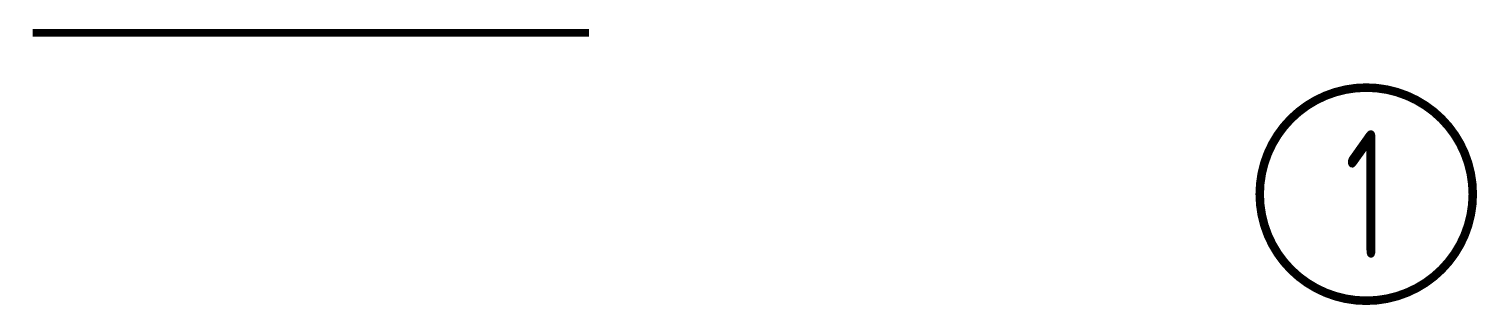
# Model space of a CAD drawing. Extents: x 9732137 to 18866768, y -962146 to 246094.
# Drawn here: x 9816199 to 9825715, y -559595 to -557782 of the extents above; entities that cross this region are included whole.
import ezdxf
from ezdxf.enums import TextEntityAlignment as Align

# ---------------------------------------------------------------- set-up
doc = ezdxf.new("R2010")
doc.units = 0
doc.header["$LTSCALE"] = 1000
doc.layers.get('0').update_dxf_attribs({"linetype": 'CONTINUOUS'})
for name, color, linetype in [('DIM_IDEN', 116, 'CONTINUOUS'), ('NUM', 7, 'CONTINUOUS'), ('THIN', 7, 'CONTINUOUS')]:
    doc.layers.add(name, color=color, linetype=linetype)
doc.styles.add('TSSD_Num', font='Tssdeng.shx', dxfattribs={"width": 0.7, "bigfont": 'hztxt.shx'})

# ---------------------------------------------------------------- blocks, each defined once
blk = doc.blocks.new('ts_idx1')
at = {"color": 0, "linetype": 'ByBlock', "lineweight": -2, "const_width": 0.04}
blk.add_lwpolyline([(-0.5, 0, 1), (0.5, 0, 1)], format="xyb", close=True, dxfattribs=at)
at = {"color": 0, "linetype": 'ByBlock', "lineweight": -2, "style": 'TSSD_Num', "width": 0.7}
blk.add_attdef('A', text='', height=0.6, dxfattribs=at).set_placement((0, 0), align=Align.MIDDLE_CENTER)

msp = doc.modelspace()

# ---------------------------------------------------------------- linework, layer by layer
at = {"layer": 'NUM', "const_width": 50, "elevation": 0}
msp.add_lwpolyline([(9816224.2, -557807), (9819880.2, -557807)], dxfattribs=at)

# ---------------------------------------------------------------- block references
at = {"layer": 'DIM_IDEN'}
ref = msp.add_blockref('ts_idx1', (9824986.6, -558867.1, 0), dxfattribs=dict(at, xscale=1399.999971998855, yscale=1399.999972000136, zscale=1399.999972000001))
ref.add_attrib('1', '1', dxfattribs={"layer": 'THIN', "height": 840, "style": 'TSSD_Num', "width": 0.7}).set_placement((9824986.6, -558867.1, 44572.8), align=Align.MIDDLE_CENTER)

doc.saveas('drawing.dxf')
